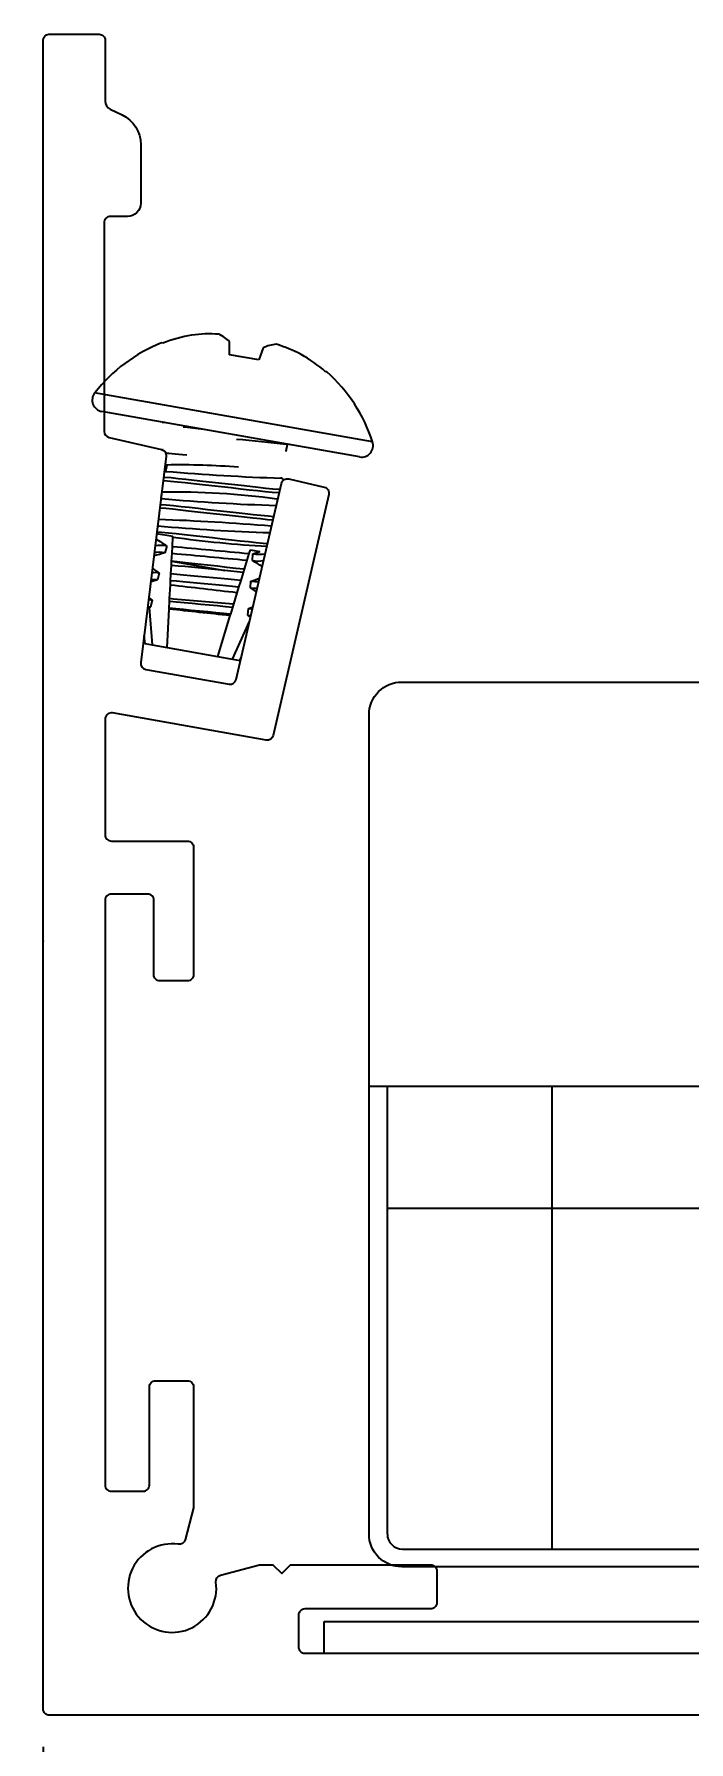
# Model space of a CAD drawing. Extents: x -1.94 to 7.42, y -1.1 to 4.9.
# Drawn here: x -0.958 to -0.218, y -0.03 to 1.9 of the extents above; entities that cross this region are included whole.
import ezdxf

# ---------------------------------------------------------------- set-up
doc = ezdxf.new("R2010")
doc.units = 0
doc.header["$LTSCALE"] = 0.5
doc.header["$MEASUREMENT"] = 0
doc.linetypes.add('PHANTOM', pattern=[0.5, 0.25, -0.05, 0.05, -0.05, 0.05, -0.05])
doc.layers.get('Defpoints').update_dxf_attribs({"linetype": 'CONTINUOUS'})
doc.layers.add('Construction', color=60, linetype='PHANTOM', plot=False)
doc.layers.add('CUST DWG', color=60, linetype='CONTINUOUS', lineweight=20)
for name, color, linetype in [('Driver', 210, 'CONTINUOUS'), ('Hardware', 242, 'CONTINUOUS'), ('Housing', 150, 'CONTINUOUS')]:
    doc.layers.add(name, color=color, linetype=linetype)
doc.styles.get("Standard").update_dxf_attribs({"font": 'arial.ttf'})
doc.dimstyles.new('LSAD_CustDims', dxfattribs={"dimtxt": 1, "dimasz": 1, "dimexe": 0.0625, "dimexo": 0.042969, "dimgap": 0.0625, "dimtad": 0, "dimtih": 1, "dimtoh": 1, "dimdec": 3, "dimzin": 0, "dimdsep": 46, "dimlunit": 4, "dimtxsty": 'Standard', "dimcen": 0.125, "dimclrd": 256, "dimclre": 256, "dimclrt": 256, "dimadec": 0, "dimazin": 0, "dimtfac": 1, "dimtdec": 3, "dimtix": 1, "dimtofl": 0, "dimtmove": 0, "dimatfit": 3, "dimfxl": 1, "dimfrac": 2, "dimtolj": 1, "dimtzin": 0, "dimarcsym": 0})

# ---------------------------------------------------------------- blocks, each defined once
blk = doc.blocks.new('*D0')
at = {"layer": 'CUST DWG', "lineweight": -2, "ltscale": 0.5, "transparency": 16777216}
for p, q in [((-0.9475, -0.036), (-0.9475, -0.4301)), ((0.9473, -0.036), (0.9473, -0.4301)), ((-0.6975, -0.3676), (-0.4858, -0.3676)), ((0.6973, -0.3676), (0.4855, -0.3676))]:
    blk.add_line(p, q, dxfattribs=at)
at = {"layer": 'CUST DWG', "ltscale": 0.5, "transparency": 16777216}
for points in [[(-0.6975, -0.3259), (-0.6975, -0.4092), (-0.9475, -0.3676)], [(0.6973, -0.3259), (0.6973, -0.4092), (0.9473, -0.3676)]]:
    blk.add_solid(points, dxfattribs=at)
at = {"layer": 'Defpoints', "color": 0, "ltscale": 0.5, "transparency": 16777216}
for p in [(-0.9475, 0.007), (0.9473, 0.007), (-0.9475, -0.3676)]:
    blk.add_point(p, dxfattribs=at)
at = {"layer": 'CUST DWG', "ltscale": 0.5, "transparency": 16777216, "insert": (-0.0001, -0.3676), "char_height": 0.25, "attachment_point": 5}
blk.add_mtext('\\A1;1 7/8"', dxfattribs=at)
blk = doc.blocks.new('*D1')
at = {"layer": 'CUST DWG', "lineweight": -2, "ltscale": 0.5, "transparency": 16777216}
for p, q in [((-0.9814, 1.9), (-1.5776, 1.9)), ((-1.5151, 1.65), (-1.5151, 1.1418)), ((-1.5151, 0.25), (-1.5151, 0.7582)), ((-0.9835, 0), (-1.5776, 0))]:
    blk.add_line(p, q, dxfattribs=at)
at = {"layer": 'CUST DWG', "ltscale": 0.5, "transparency": 16777216}
for points in [[(-1.5568, 1.65), (-1.4734, 1.65), (-1.5151, 1.9)], [(-1.5568, 0.25), (-1.4734, 0.25), (-1.5151, 0)]]:
    blk.add_solid(points, dxfattribs=at)
at = {"layer": 'Defpoints', "color": 0, "ltscale": 0.5, "transparency": 16777216}
for p in [(-1.5151, 1.9), (-0.9385, 1.9), (-0.9405, 0)]:
    blk.add_point(p, dxfattribs=at)
at = {"layer": 'CUST DWG', "ltscale": 0.5, "transparency": 16777216, "insert": (-1.5151, 0.95), "char_height": 0.25, "attachment_point": 5}
blk.add_mtext('\\A1;1 7/8"', dxfattribs=at)

msp = doc.modelspace()

# ---------------------------------------------------------------- linework, layer by layer
at = {"layer": 'Construction', "ltscale": 0.5, "transparency": 16777216}
msp.add_point((-0.94754, 0.87482), dxfattribs=at)
at = {"layer": 'Driver', "transparency": 16777216}
for p, q in [((-0.57864, 0.71102), (0.57836, 0.71102)), ((-0.55864, 0.20472), (-0.55864, 0.71102)), ((-0.37254, 0.18772), (-0.37254, 0.71102)), ((-0.55864, 0.57302), (0.55836, 0.57302)), ((-0.54164, 0.18772), (-0.07624, 0.18772))]:
    msp.add_line(p, q, dxfattribs=at)
msp.add_lwpolyline([(-0.07523, 0.16772), (-0.54234, 0.16772, -0.4142136), (-0.57934, 0.20472), (-0.57934, 1.13072, -0.4142136), (-0.54234, 1.16772), (0.54066, 1.16772, -0.4142136), (0.57766, 1.13072), (0.57766, 0.20472, -0.4142136), (0.54066, 0.16772), (0.06777, 0.16772)], format="xyb", dxfattribs=at)
msp.add_arc((-0.54164, 0.20472), 0.017, 180, 270, dxfattribs=at)
at = {"layer": 'Hardware', "linetype": 'Continuous', "transparency": 16777216}
for p, q in [((-0.81226, 1.55086), (-0.81373, 1.55112)), ((-0.73684, 1.53756), (-0.73684, 1.55226)), ((-0.69887, 1.54557), (-0.7039, 1.53175)), ((-0.7039, 1.53175), (-0.73684, 1.53756)), ((-0.62701, 1.51819), (-0.62848, 1.51845)), ((-0.57529, 1.43906), (-0.8894, 1.49444)), ((-0.58996, 1.42218), (-0.88138, 1.47357)), ((-0.81342, 1.46163), (-0.81402, 1.4614)), ((-0.67293, 1.42888), (-0.67162, 1.4363)), ((-0.67284, 1.4288), (-0.67293, 1.42888)), ((-0.67245, 1.436), (-0.67112, 1.43649)), ((-0.80791, 1.41301), (-0.80922, 1.4056)), ((-0.67836, 1.3981), (-0.67816, 1.39924)), ((-0.81334, 1.38224), (-0.81445, 1.37593)), ((-0.81334, 1.38224), (-0.81364, 1.38249)), ((-0.68291, 1.37229), (-0.68248, 1.37475)), ((-0.8194, 1.33571), (-0.80096, 1.33246)), ((-0.801, 1.3316), (-0.80096, 1.33246)), ((-0.80778, 1.32146), (-0.80997, 1.31381)), ((-0.80243, 1.3043), (-0.80196, 1.31328)), ((-0.80196, 1.31328), (-0.80156, 1.32105)), ((-0.80156, 1.32105), (-0.801, 1.3316)), ((-0.71504, 1.31305), (-0.71737, 1.30543)), ((-0.7138, 1.31709), (-0.71504, 1.31305)), ((-0.7138, 1.31709), (-0.70277, 1.31514)), ((-0.71112, 1.30501), (-0.71061, 1.31276)), ((-0.71061, 1.31276), (-0.70277, 1.31514)), ((-0.80318, 1.28997), (-0.80268, 1.2996)), ((-0.80268, 1.2996), (-0.80243, 1.30429)), ((-0.80243, 1.30429), (-0.80243, 1.3043)), ((-0.80243, 1.30429), (-0.74213, 1.29365)), ((-0.72166, 1.29137), (-0.74213, 1.29365)), ((-0.7205, 1.29516), (-0.72166, 1.29137)), ((-0.71737, 1.30543), (-0.7205, 1.29516)), ((-0.81636, 1.29084), (-0.81843, 1.28317)), ((-0.80465, 1.26194), (-0.80385, 1.27725)), ((-0.80385, 1.27725), (-0.80359, 1.2822)), ((-0.80359, 1.2822), (-0.80318, 1.28997)), ((-0.72668, 1.27496), (-0.72863, 1.26857)), ((-0.72435, 1.28257), (-0.72668, 1.27496)), ((-0.72166, 1.29137), (-0.72435, 1.28257)), ((-0.71345, 1.27408), (-0.71282, 1.28181)), ((-0.82872, 1.26315), (-0.82449, 1.26016)), ((-0.82449, 1.26016), (-0.82646, 1.25248)), ((-0.80522, 1.25109), (-0.80481, 1.25887)), ((-0.80481, 1.25887), (-0.80465, 1.26194)), ((-0.73258, 1.25566), (-0.73366, 1.25213)), ((-0.72863, 1.26857), (-0.73258, 1.25566)), ((-0.82646, 1.25248), (-0.82786, 1.25203)), ((-0.82786, 1.25203), (-0.82459, 1.2097)), ((-0.80755, 1.20669), (-0.80527, 1.2502)), ((-0.80527, 1.2502), (-0.80522, 1.25109)), ((-0.73653, 1.24273), (-0.75062, 1.19665)), ((-0.73599, 1.24452), (-0.73653, 1.24273)), ((-0.73366, 1.25213), (-0.73599, 1.24452)), ((-0.73358, 1.19365), (-0.7143, 1.23612)), ((-0.71621, 1.24321), (-0.71549, 1.25093)), ((-0.71313, 1.24119), (-0.71621, 1.24321)), ((-0.83366, 1.21995), (-0.83276, 1.21114)), ((-0.83276, 1.21114), (-0.82459, 1.2097)), ((-0.82459, 1.2097), (-0.80755, 1.20669)), ((-0.80755, 1.20669), (-0.75062, 1.19665)), ((-0.75062, 1.19665), (-0.73358, 1.19365)), ((-0.73358, 1.19365), (-0.72541, 1.19221)), ((-0.72541, 1.19221), (-0.72351, 1.19613)), ((-0.63014, 0.07), (-0.63014, 0.106)), ((-0.63014, 0.106), (0.62986, 0.106)), ((-0.63014, 0.07), (0.62986, 0.07))]:
    msp.add_line(p, q, dxfattribs=at)
at = {"layer": 'Hardware', "linetype": 'Continuous', "transparency": 16777216, "flags": 128}
for points in [[(-0.76596, 1.45321), (-0.7756, 1.45429), (-0.78453, 1.45525), (-0.78936, 1.45571)], [(-0.8118, 1.4301), (-0.81279, 1.43013)], [(-0.67231, 1.42868), (-0.67288, 1.42916)], [(-0.80973, 1.41423), (-0.80796, 1.41273)], [(-0.78524, 1.42397), (-0.79022, 1.4245), (-0.79827, 1.42527), (-0.80547, 1.42585), (-0.80902, 1.42607)], [(-0.68082, 1.38138), (-0.68148, 1.38142), (-0.68868, 1.382), (-0.69672, 1.38277), (-0.70536, 1.38369), (-0.71464, 1.38473), (-0.72469, 1.38585), (-0.73529, 1.38703), (-0.74619, 1.38825), (-0.75708, 1.38946), (-0.76768, 1.39065), (-0.77773, 1.39177), (-0.78702, 1.3928), (-0.79565, 1.39372), (-0.80369, 1.39449), (-0.8109, 1.39507), (-0.81208, 1.39515)], [(-0.67993, 1.38521), (-0.6808, 1.38527), (-0.688, 1.38585), (-0.69605, 1.38662), (-0.70468, 1.38754), (-0.71396, 1.38857), (-0.72401, 1.3897), (-0.73462, 1.39088), (-0.74551, 1.39209), (-0.7564, 1.39331), (-0.767, 1.39449), (-0.77705, 1.39561), (-0.78634, 1.39665), (-0.79497, 1.39757), (-0.80301, 1.39834), (-0.81022, 1.39892), (-0.81161, 1.39901)], [(-0.80865, 1.40581), (-0.81087, 1.405)], [(-0.67568, 1.39615), (-0.67831, 1.39837)], [(-0.81382, 1.37512), (-0.81458, 1.37484)], [(-0.81367, 1.38221), (-0.81338, 1.38197)], [(-0.6833, 1.37445), (-0.68233, 1.37481)], [(-0.68788, 1.35072), (-0.69411, 1.35123), (-0.70215, 1.352), (-0.71078, 1.35292), (-0.72007, 1.35395), (-0.73012, 1.35507), (-0.74072, 1.35626), (-0.75161, 1.35747), (-0.7625, 1.35869), (-0.77311, 1.35987), (-0.78316, 1.36099), (-0.79244, 1.36203), (-0.80107, 1.36295), (-0.80912, 1.36372), (-0.81632, 1.3643)], [(-0.687, 1.35456), (-0.69343, 1.35508), (-0.70147, 1.35584), (-0.71011, 1.35676), (-0.71939, 1.3578), (-0.72944, 1.35892), (-0.74004, 1.3601), (-0.75093, 1.36132), (-0.76183, 1.36253), (-0.77243, 1.36372), (-0.78248, 1.36484), (-0.79176, 1.36587), (-0.8004, 1.3668), (-0.80844, 1.36756), (-0.81564, 1.36815)], [(-0.69406, 1.32391), (-0.69885, 1.3243), (-0.7069, 1.32507), (-0.71553, 1.32599), (-0.72481, 1.32702), (-0.73487, 1.32815), (-0.74547, 1.32933), (-0.75636, 1.33054), (-0.76725, 1.33176), (-0.77786, 1.33294), (-0.78791, 1.33406), (-0.79719, 1.3351), (-0.80582, 1.33602), (-0.81387, 1.33679), (-0.81921, 1.33722)], [(-0.7205, 1.29516), (-0.72987, 1.29621), (-0.74003, 1.29734), (-0.75076, 1.29854), (-0.76179, 1.29977), (-0.77262, 1.30098), (-0.78317, 1.30215), (-0.79318, 1.30327), (-0.80243, 1.3043)], [(-0.81843, 1.28317), (-0.82548, 1.28104), (-0.82616, 1.28083)], [(-0.72668, 1.27496), (-0.73347, 1.27557), (-0.74078, 1.27626), (-0.74867, 1.27701), (-0.75699, 1.2778), (-0.76552, 1.27861), (-0.77385, 1.2794), (-0.78199, 1.28017), (-0.78973, 1.28091), (-0.79692, 1.28159), (-0.80359, 1.2822)], [(-0.72435, 1.28257), (-0.73129, 1.28318), (-0.73875, 1.28389), (-0.74684, 1.28466), (-0.75538, 1.28547), (-0.76416, 1.2863), (-0.77274, 1.28712), (-0.7811, 1.28791), (-0.78903, 1.28867), (-0.79637, 1.28936), (-0.80318, 1.28997)], [(-0.70656, 1.26969), (-0.71345, 1.27408)], [(-0.73366, 1.25213), (-0.74167, 1.25288), (-0.75046, 1.25371), (-0.75986, 1.25461), (-0.76959, 1.25553), (-0.7791, 1.25643), (-0.7883, 1.25731), (-0.79693, 1.25813), (-0.80481, 1.25887)], [(-0.73599, 1.24452), (-0.74382, 1.24526), (-0.75239, 1.24607), (-0.76152, 1.24694), (-0.77094, 1.24784), (-0.78016, 1.24871), (-0.7891, 1.24956), (-0.79751, 1.25036), (-0.80522, 1.25109)], [(-0.71549, 1.25093), (-0.71032, 1.25266)]]:
    msp.add_lwpolyline(points, dxfattribs=at)
at = {"layer": 'Hardware', "linetype": 'Continuous', "transparency": 16777216}
for centre, radius, start, end in [((-0.74706, 1.38327), 0.1806, 111.6613, 142.00623), ((-0.74789, 1.38113), 0.18152, 100.11869, 110.77095), ((-0.75955, 1.41002), 0.15118, 86.06105, 97.69179), ((-0.76724, 1.52172), 0.04309, 45.13203, 65.19241), ((-0.68075, 1.50647), 0.04309, 94.80759, 114.86797), ((-0.72618, 1.40413), 0.15118, 62.30821, 73.93895), ((-0.74702, 1.38098), 0.18152, 49.22905, 59.88131), ((-0.74706, 1.38327), 0.1806, 17.99377, 48.3387), ((-0.87912, 1.48641), 0.01304, 142.00623, 260), ((-0.8122, 1.45041), 0.0108, 78.82575, 94.37508), ((-0.789, 0.57958), 0.86431, 82.25559, 86.03491), ((-0.58307, 4.05406), 2.62672, 268.03326, 268.03942), ((-0.5877, 1.43503), 0.01304, 260, 17.99377), ((-0.79443, 0.54881), 0.86431, 85.51041, 90.89354), ((-0.58849, 4.02329), 2.62672, 265.19214, 268.03942), ((-0.61834, 3.55016), 2.18381, 264.86657, 268.27556), ((-0.79986, 0.51803), 0.86431, 82.25559, 90.89354), ((-0.90863, -1.27372), 2.62672, 85.21399, 88.01114), ((-0.62376, 3.51939), 2.18381, 264.88796, 268.23211), ((-0.61845, 0.62748), 0.71255, 105.59171, 106.64452), ((-0.81653, 1.27236), 0.04196, 81.00515, 97.60421), ((-0.81449, 1.28925), 0.0329, 78.2178, 101.67935), ((-0.59843, 1.6523), 0.39152, 235.50627, 237.67597), ((2.95049, 41.2623), 40.12486, 264.633891, 264.755209), ((2.62231, 37.88259), 36.72151, 264.650045, 264.785616), ((-0.6214, 2.60993), 1.29089, 262.00255, 266.74477), ((-0.70305, 1.36689), 0.05465, 262.04853, 276.70317), ((-0.55356, 1.68307), 0.47213, 235.01549, 236.17798), ((-3.16471, -23.05863), 24.47248, 84.31888, 84.461316), ((-0.70461, 1.34277), 0.03831, 260.22158, 279.28251), ((-0.88441, 1.00816), 0.34373, 57.55051, 59.72409), ((-0.8227, 1.23982), 0.04356, 84.37431, 94.15957), ((-0.82135, 1.26689), 0.02446, 78.21801, 98.33078), ((-5.06196, -35.93514), 37.45522, 83.356368, 83.472192), ((-0.70866, 1.3023), 0.02862, 260.36328, 276.13523), ((-1.09766, 2.48723), 1.26536, 287.7058, 288.17168), ((-0.70732, 1.32432), 0.04286, 262.62188, 274.69021), ((-0.82803, 1.24168), 0.01881, 79.14375, 91.92732), ((-2.19438, -15.08963), 16.41052, 84.889487, 85.142073), ((-0.83117, 1.23749), 0.01492, 77.2086, 84.23876), ((-0.82966, 1.22775), 0.02493, 82.61232, 89.9079), ((-3.69168, -25.6375), 27.04218, 83.726228, 83.872716), ((-0.71259, 1.2621), 0.01923, 259.13439, 269.54542), ((-0.71152, 1.2795), 0.02885, 262.08952, 271.13083)]:
    msp.add_arc(centre, radius, start, end, dxfattribs=at)
at = {"layer": 'Housing', "transparency": 16777216}
msp.add_lwpolyline([(0.94026, -0.00019), (-0.94054, -0.00017, -0.41448), (-0.94754, 0.00682), (-0.94754, 1.893, -0.41398), (-0.94109, 1.8998), (-0.88427, 1.89985, -0.4144471), (-0.87754, 1.89304), (-0.87754, 1.82423, 0.2878394), (-0.87188, 1.81522), (-0.85822, 1.80863, -0.2878394), (-0.83731, 1.77531), (-0.83731, 1.709, -0.4142136), (-0.85231, 1.694), (-0.87159, 1.694, 0.4295346), (-0.87859, 1.68663), (-0.87859, 1.451, 0.3493153), (-0.87316, 1.44417), (-0.81404, 1.43055, -0.384068), (-0.80867, 1.42287), (-0.83738, 1.18971, 0.3990626), (-0.83165, 1.18196), (-0.73742, 1.16534, 0.3990626), (-0.72938, 1.17067), (-0.67835, 1.39209, -0.4142136), (-0.66995, 1.39734), (-0.63, 1.38813, -0.4142136), (-0.62475, 1.37974), (-0.68752, 1.10744, -0.3990626), (-0.69555, 1.10211), (-0.86932, 1.13275, 0.4663077), (-0.87754, 1.12586), (-0.87754, 0.99501, 0.4142136), (-0.87054, 0.98802), (-0.78454, 0.98802, -0.4142136), (-0.77754, 0.98101), (-0.77754, 0.83701, -0.4142136), (-0.78454, 0.83001), (-0.81554, 0.83001, -0.4142136), (-0.82254, 0.83701), (-0.82254, 0.92101, 0.4142136), (-0.82954, 0.92801), (-0.87054, 0.92801, 0.4142136), (-0.87754, 0.92101), (-0.87754, 0.26004, 0.4142136), (-0.87054, 0.25304), (-0.83454, 0.25304, 0.4142136), (-0.82754, 0.26004), (-0.82754, 0.37104, -0.4142136), (-0.82054, 0.37804), (-0.78454, 0.37804, -0.4142136), (-0.77754, 0.37104), (-0.77754, 0.23414), (-0.78716, 0.1982, -0.378596), (-0.79489, 0.19308, 2.9839997), (-0.75229, 0.15047, -0.378596), (-0.74716, 0.1582), (-0.70313, 0.17), (-0.68796, 0.17), (-0.67796, 0.16), (-0.66796, 0.17), (-0.50974, 0.17, -0.4142136), (-0.50274, 0.163), (-0.50274, 0.127, -0.4142136), (-0.50974, 0.12), (-0.65199, 0.12, 0.4142136), (-0.65899, 0.113), (-0.65899, 0.077, 0.4142136), (-0.65199, 0.07), (0.65172, 0.07, 0.4142136)], format="xyb", dxfattribs=at)

# ---------------------------------------------------------------- dimensions: what is measured, and where the dimension line sits
at = {"layer": 'CUST DWG', "ltscale": 0.5, "transparency": 16777216}
dim = msp.add_linear_dim(base=(-1.51511, 1.9), p1=(-0.94054, 0), p2=(-0.93846, 1.9), angle=90, dimstyle='LSAD_CustDims', override={"dimtxt": 0.25, "dimasz": 0.25}, dxfattribs=at)
dim.commit()
dim.dimension.update_dxf_attribs({"geometry": '*D1', "text_midpoint": (-1.51511, 0.95), "dimtype": 128})
dim = msp.add_linear_dim(base=(-0.94754, -0.36757), p1=(0.94726, 0.007), p2=(-0.94754, 0.007), dimstyle='LSAD_CustDims', override={"dimtxt": 0.25, "dimasz": 0.25, "dimdec": 4}, dxfattribs=at)
dim.commit()
dim.dimension.update_dxf_attribs({"geometry": '*D0', "text_midpoint": (-0.00014, -0.36757), "dimtype": 128})

doc.saveas('drawing.dxf')
